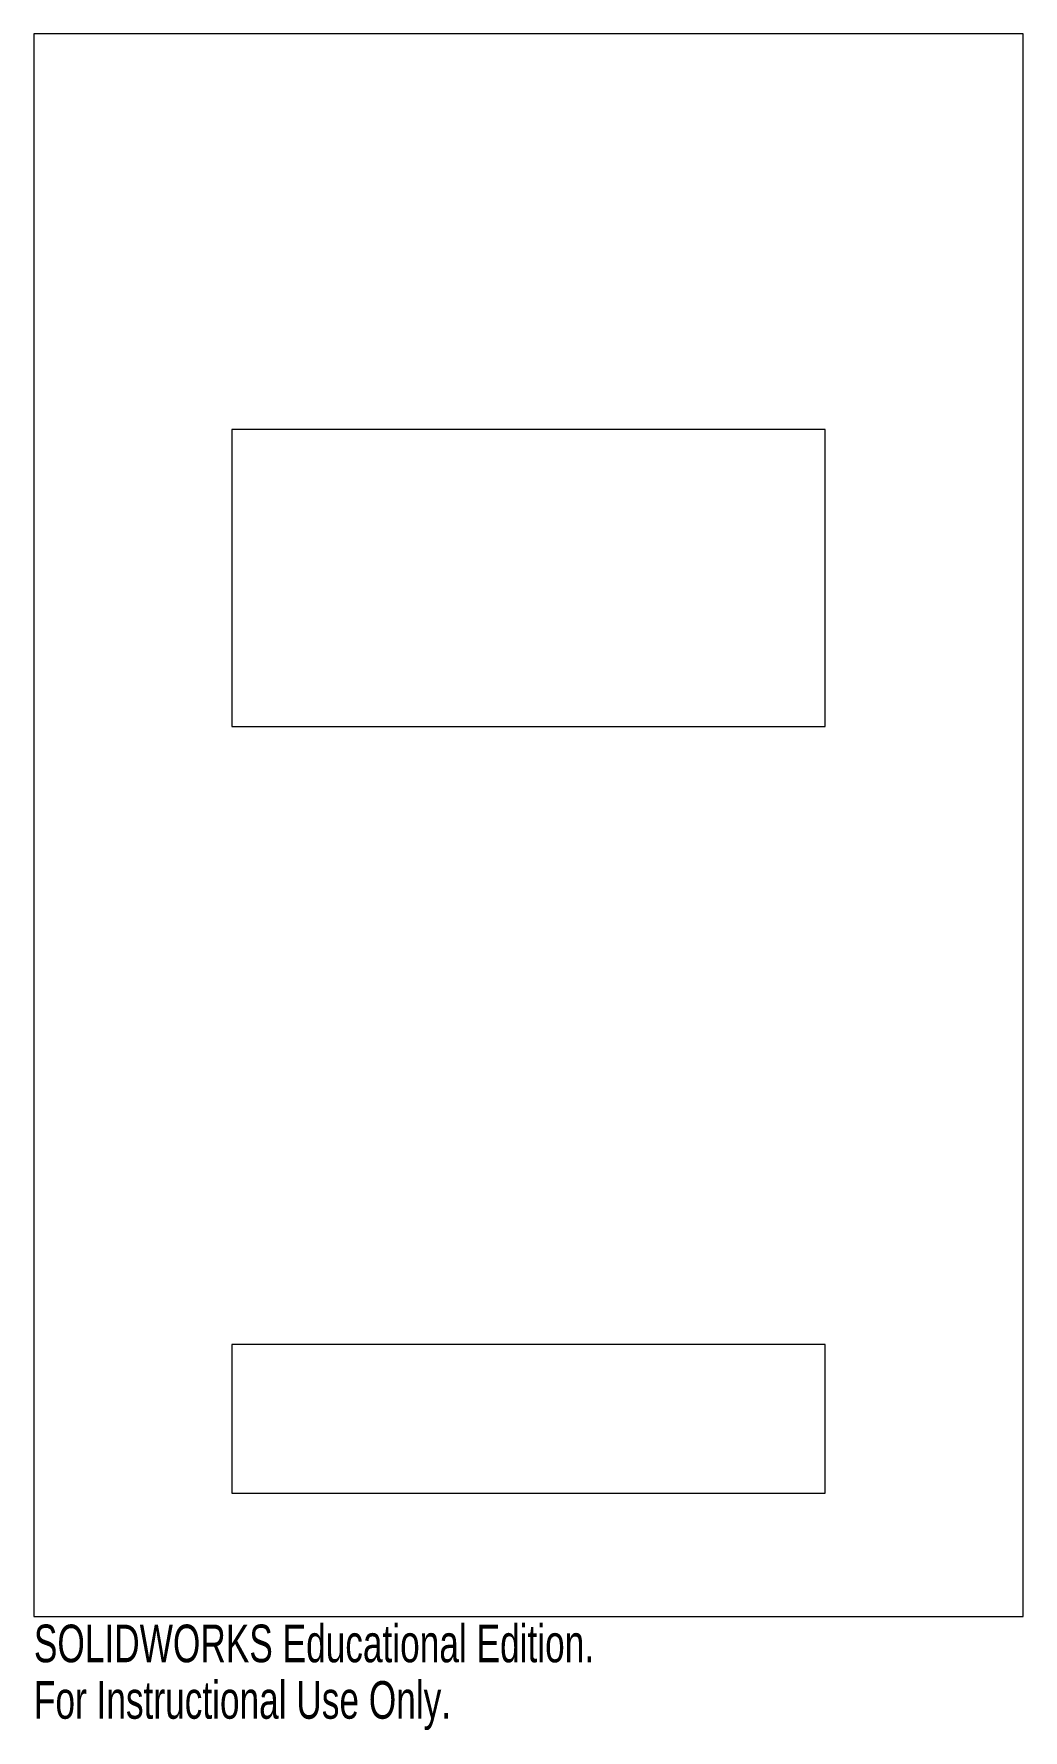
# Model space of a CAD drawing. Header units: inches. Extents: x -1.68 to 3.32, y -4.4 to 4.17.
import ezdxf

# ---------------------------------------------------------------- set-up
doc = ezdxf.new("R2010")
doc.units = ezdxf.units.IN
doc.header["$MEASUREMENT"] = 0
doc.styles.add('SLDTEXTSTYLE0', font='TXT', dxfattribs={"width": 0.7})

msp = doc.modelspace()

# ---------------------------------------------------------------- linework, layer by layer
at = {"color": 7, "linetype": 'Continuous', "lineweight": 15}
for p, q in [((3.3154, 4.1738), (-1.6846, 4.1738)), ((-1.6846, 4.1738), (-1.6846, -3.8262)), ((3.3154, -3.8262), (3.3154, 4.1738)), ((2.3154, 2.1738), (-0.6846, 2.1738)), ((-0.6846, 2.1738), (-0.6846, 0.6738)), ((2.3154, 0.6738), (2.3154, 2.1738)), ((-0.6846, 0.6738), (2.3154, 0.6738)), ((2.3154, -2.4512), (-0.6846, -2.4512)), ((-0.6846, -2.4512), (-0.6846, -3.2012)), ((2.3154, -3.2012), (2.3154, -2.4512)), ((-0.6846, -3.2012), (2.3154, -3.2012)), ((-1.6846, -3.8262), (3.3154, -3.8262))]:
    msp.add_line(p, q, dxfattribs=at)

# ---------------------------------------------------------------- texts
at = {"color": 7, "linetype": 'Continuous', "char_height": 0.1903, "attachment_point": 1, "style": 'SLDTEXTSTYLE0'}
for s, insert in [('SOLIDWORKS Educational Edition.', (-1.6846, -3.8663)), ('For Instructional Use Only.', (-1.6846, -4.1518))]:
    msp.add_mtext(s, dxfattribs=dict(at, insert=insert))

doc.saveas('drawing.dxf')
